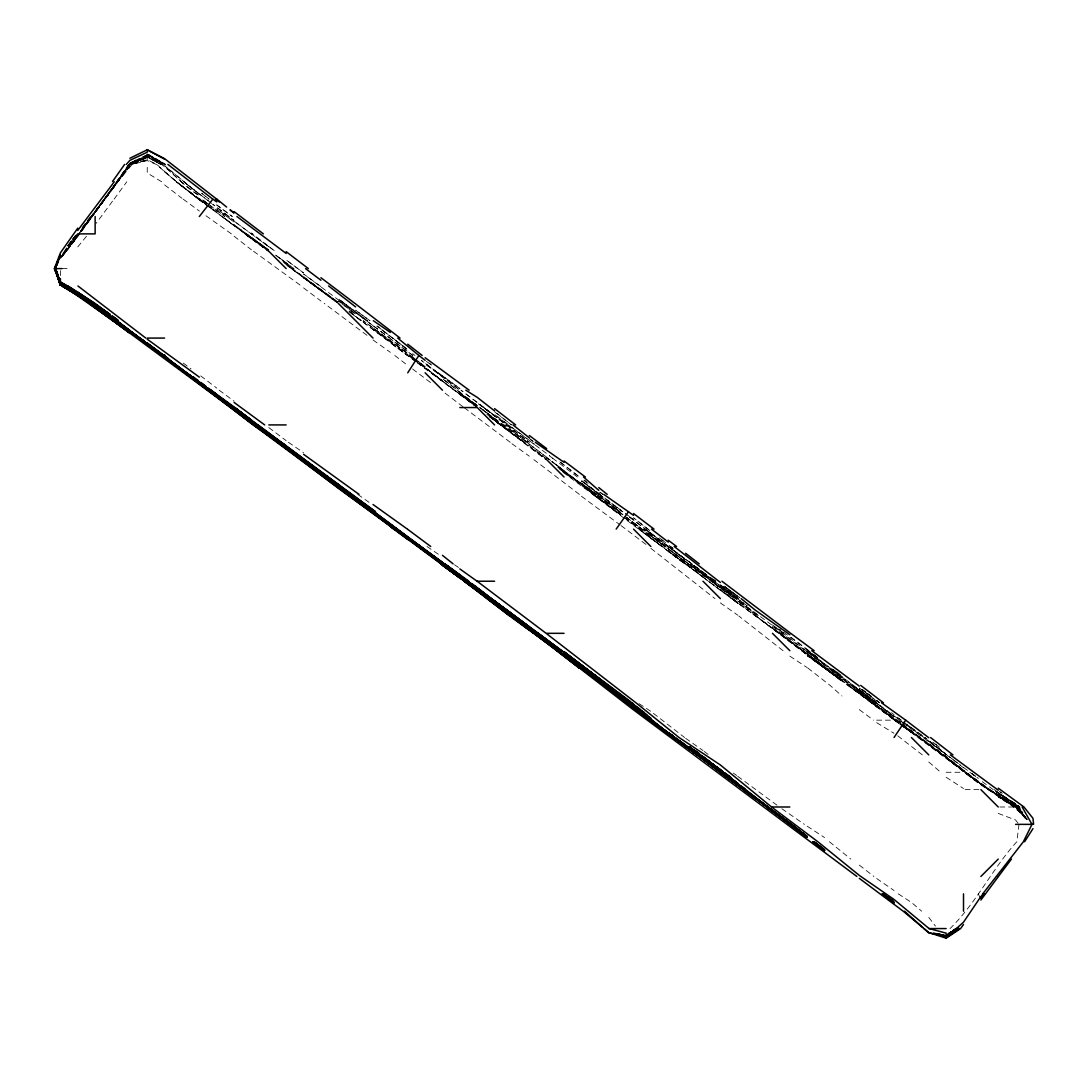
<?xml version="1.0" encoding="UTF-8"?>
<svg xmlns="http://www.w3.org/2000/svg" width="1088" height="1088" viewBox="0 0 1088 1088"><rect width="100%" height="100%" fill="white"/><g stroke="black" fill="none" stroke-linecap="round" stroke-linejoin="round"><path stroke-width="0.75" stroke-dasharray="5 3.75" d="M1019.007 824.364L1016.831 841.731C992.174 868.809 976.439 902.877 950.028 928.567M128.765 164.41L114.24 185.341M208.692 206.666L176.106 181.778L156.822 164.41L147.234 159.65L130.886 164.41L112.499 188.904L130.206 164.41L147.234 157.61L129.866 165.172L93.174 215.138L129.662 164.41L80.77 231.2M112.499 201.198L96.098 223.38M112.499 189.135L129.866 164.478M112.499 189.108L129.866 164.41L147.234 156.305L129.866 164.41L80.934 231.2L112.499 189.067L93.16 215.138M116.457 181.778L128.806 164.41M129.866 164.723L93.31 215.274M92.126 216.512L81.083 231.2L104.91 199.145M112.499 187.721L115.083 184.158M81.777 231.2L92.412 216.512M80.471 231.2L104.149 199.145L78.662 233.879M112.499 187.843L104.992 197.88L115.151 184.198M128.697 165.743L95.132 211.453M91.161 216.512L93.146 213.778L80.131 231.2M114.267 185.395L116.906 181.778M81.056 231.2L95.132 212.038M81.002 231.2L117.83 181.778L132.165 164.41L147.234 160.589L156.25 164.41L181.968 186.538M114.118 199.145L126.793 181.778M77.765 235.579L62.274 256.183L95.132 212.201M105.006 199.145L117.776 181.778M67.66 245.902L75.562 235.212M90.399 216.512L81.654 228.194M62.302 256.387L79.383 233.879M95.132 211.113L102.095 201.81M67.551 245.902L73.549 237.878M77.765 234.845L62.315 254.66M77.411 233.879L65.103 249.914M77.765 235.443L62.234 255.598L77.765 235.498L62.506 255.122L65.81 251.246M62.424 256.265L77.765 236.273M77.765 234.981L62.465 254.959M76.786 235.715L62.22 254.374M66.49 251.246L79.846 233.879M76.772 235.606L62.601 253.776M60.398 258.536L77.765 236.055M77.765 246.908L88.454 233.879M60.398 257.203L65.389 251.246M60.398 257.788L65.878 251.246M62.682 254.986L66.096 251.246M132.763 161.636L129.866 163.173L147.234 154.754L163.921 164.41L147.234 154.754L129.866 163.826L147.234 155.557L162.778 164.41L181.968 182.226M129.866 164.043L147.234 154.918C167.144 165.118 180.268 184.117 199.335 195.854L181.968 182.607M129.866 164.288L147.234 155.557L163.037 164.41L147.234 156.033L129.866 164.166L147.234 157.053L160.983 164.41L147.234 156.835L129.866 164.41L147.234 157.053M67.102 268.614L60.398 268.614L60.398 276.325M355.64 316.608L348.962 311.658L415.766 361.502M876.67 720.161L894.173 720.161L902.129 725.723L894.363 720.161L899.694 723.955M946.138 772.262L963.506 772.262M965.124 789.63L980.873 789.63M999.818 806.997L1015.73 806.997L1026.95 819.4L1015.607 806.902L998.24 796.402L964.879 772.262L988.57 789.63L980.873 784.298M998.24 813.389L1015.607 820.026L1018.15 823.276M148.689 154.646L165.648 164.41M147.234 153.938L165.24 164.41M988.842 789.63L1017.076 806.997L1027.29 819.4L1017.076 806.997L988.38 789.63L964.498 772.262L988.366 789.63L928.771 744.518L989.509 789.63L1015.607 806.412L988.815 789.63L964.172 772.262L941.841 754.895M1015.607 806.031L989.06 789.63L901.598 724.05L944.302 754.895L963.506 770.046L902.115 723.996M998.24 796.402L1015.607 806.915L980.873 783.537M161.636 181.778L147.234 172.978L147.234 164.41M876.67 722.663L894.037 733.285M994.269 789.63L1015.607 804.331L995.71 791.52L1017.851 806.997L1022.815 813.198M946.138 777.254L963.506 788.514M898.239 893.833L911.404 902.387L921.699 911.2M639.023 703.65L650.882 711.389M807.201 826.214L824.568 837.583M1015.607 804.331L995.942 791.248M789.834 656.132L807.201 667.61M454.458 564.754L458.497 567.446M781.878 808.765L804.399 824.364M897.763 735.828L922.338 754.895M426.986 546.489L441.184 556.199M772.466 626.212L841.935 678.11L789.834 638.275L650.882 536.03L664.714 546.489L624.308 515.712L734.468 598.59L710.818 581.223M288.402 442.286L303.538 452.69M231.39 233.879L204.462 214.69M876.67 878.506L894.037 890.501M1019.946 806.997L995.778 791.506M900.32 724.01L946.138 757.357M720.365 587.982L668.263 548.869L687.97 563.856M803.039 650.692L824.568 666.944L772.466 627.586L900.32 723.071L876.67 705.568L898.919 723.058L871.134 702.794M903.448 726.648L911.404 732.197L900.918 724.798M737.732 603.187L731.585 598.59L755.086 615.645L720.365 589.628L802.386 650.692L789.834 641.077M357.762 494.387L371.634 504.125M815.524 656.173L779.906 629.34M900.782 723.044L876.67 705.459L894.037 719.195L876.67 706.493L825.996 668.059M980.873 784.176L946.138 757.969L989.89 789.63L1017.702 806.997L1022.91 813.674M685.63 738.29L702.984 750.53M164.614 171.972L199.335 199.852L268.505 251.246M210.025 207.468L268.342 251.246M253.518 251.246L301.376 285.981M859.302 693.314L848.178 685.426L876.67 706.166L859.302 693.342L871.651 702.794M720.365 602.888L737.732 615.182M430.508 382.527L410.312 367.295M824.65 668.059L841.935 680.503L807.201 655.629L848.572 685.426L894.037 720.052M900.483 723.071L896.39 720.161L900.483 723.112M199.335 199.879L208.692 206.57M210.025 207.509L216.716 212.296M286.171 264.738L336.831 302.342M477.224 405.43L459.843 393.054L477.224 405.552L442.476 378.692L459.843 392.197M479.794 407.551L503.39 424.918L484.5 411.278M720.365 587.058L736.522 598.59L712.164 581.223M373.021 339.959L390.374 352.349M969.775 772.262L978.398 778.423M1016.845 805.229L1019.334 806.997L1022.897 812.342M946.138 757.955L966.035 772.262M980.873 784.04L988.706 789.63L946.138 757.846M426.442 361.406L431.746 365.214M287.463 265.703L320.919 290.333M616.162 509.565L551.67 461.543M702.984 572.329L715.414 581.223L685.63 559.191L691.778 563.856M772.466 624.906L784.19 633.325L775.064 626.756M901.408 721.942L807.201 650.692L876.67 702.794M902.659 722.84L946.138 754.406L924.895 737.528L944.792 752.842M903.543 726.743L911.404 732.374L901 724.853L964.757 772.262C983.865 790.133 1009.786 799.558 1026.678 819.672M286.171 262.983L275.713 255.15L293.964 268.614L275.618 255.15M437.485 372.817L425.122 363.922L459.843 390.143L437.485 372.817L442.476 376.611M530.536 439.661L532.97 441.415M336.94 301.716L320.919 290.183L338.273 302.695M581.427 483.997L595.857 494.387L571.989 477.02L622.989 514.719L616.162 509.578M779.334 633.325L789.834 641.226L755.657 615.958L841.935 681.333L755.086 615.386M462.998 406.79L443.822 392.17M511.958 443.741L529.326 456.212M581.427 496.237L619.806 524.674M598.917 494.387L622.826 511.754M747.075 605.798L690.798 563.856L747.075 605.717M639.513 529.122L737.732 603.255L638.874 529.122L685.63 564.563M824.568 664.319L805.718 650.692M911.404 727.79L923.535 736.549L903.57 722.078L910.098 726.852M904.835 723.942L859.302 689.765L894.037 716.842L852.53 685.426L859.302 690.717M906.154 724.894L928.771 740.982M506.627 424.918L529.326 442.286L477.224 402.914L511.958 428.794L483.466 407.551L494.578 416.092M417.098 362.467L442.476 381.004M598.672 494.387L581.427 480.978L622.486 511.754M720.365 586.282L737.378 598.59M616.148 511.754L560.048 470.043M702.984 577.034L720.365 590.226M859.302 691.478L874.507 702.794L828.634 668.059L876.67 704.888L841.935 678.395M963.506 770.753L900.17 724.01M291.339 268.614L314.935 285.981M702.984 574.396L712.409 581.223L688.894 563.856L758.567 615.958M650.882 538.057L661.898 546.489L625.505 519.33M967.409 770.372L959.684 764.606M982.233 781.66L993.194 789.63M824.568 667.991L807.201 655.384L894.037 719.658M246.459 233.879L268.818 249.982L234.07 224.754L268.818 250.226L251.437 237.524M373.021 327.869L363.188 320.715L407.742 353.573L373.021 327.896L386.825 338.082M303.538 276.542L338.273 302.382L282.173 261.188L303.538 276.95M577.429 477.02L549.236 455.6L554.35 459.653M617.318 507.511L623.152 511.754M477.224 405.552L459.843 392.89L475.878 404.886M523.831 442.286L489.246 416.527L524.117 442.286M817.782 657.614L808.302 650.692L817.782 657.737M1015.607 806.779L1026.406 819.4M429.094 363.12L431.746 365.065M600.154 492.388L602.874 494.387M286.171 264.166L292.237 268.614M527.558 442.286L504.043 424.918L546.679 457.205M459.843 394.386L477.224 407.102L431.487 372.817L477.224 407.198M995.765 791.438L1017.851 806.997L1022.788 813.198L1015.607 805.31L1022.788 813.198M366.982 335.322L324.183 303.348M621.017 525.558L646.19 544.612M341.428 303.348L338.273 301.036L355.64 314.214L342.72 304.327M320.919 290.578L303.538 277.671L338.273 303.348M348.962 311.277L407.402 355.45L390.374 342.829M415.766 361.624L407.347 355.45M417.098 362.603L474.518 405.443M737.732 601.147L757.724 615.958L737.732 600.644L755.086 613.414M733.339 773.065L736.63 775.486M222.142 216.512L234.07 225.869M650.882 533.365L645.184 529.122L685.63 559.504L625.505 513.808M808.982 650.692L789.834 636.412M489.246 416.514L545.822 459.653M1015.607 805.378L1017.81 806.997M807.201 653.956L841.935 679.81M900.742 723.126L894.037 718.121M902.074 724.091L911.404 731.15L902.115 724.159M919.374 737.528L928.771 744.437M183.165 199.145L199.335 211.045M219.164 390.184L234.07 401.173M216.716 204.952L232.342 216.512L216.716 204.925M506.709 424.918L511.958 428.794M720.365 584.746L737.732 597.584L720.365 584.61M616.162 508.64L620.364 511.754L581.427 483.004L616.162 508.64L598.781 495.693M685.63 561.626L712.218 581.223M489.382 416.296L546.679 459.612L529.326 446.529L545.346 458.606M755.997 615.958L772.466 628.143M928.771 743.675L946.138 756.554M510.245 442.286L464.046 407.551M533.188 441.334L529.326 438.382M737.732 596.238L724.363 586.255L739.826 597.815L724.363 586.133M713.252 579.319L715.809 581.223M720.365 585.235L738.371 598.59L737.732 598.101M199.988 199.145L199.335 198.655L206.38 204L176.406 181.778L198.628 199.145M390.374 342.013L373.021 329.256L407.742 354.865M494.578 420.186L523.926 442.286M859.302 709.634L873.487 720.161M534.045 444.162L494.578 414.487L510.87 426.55M535.31 445.101L546.679 453.574M303.538 277.821L337.742 303.348M474.545 405.212L431.487 372.817L442.476 381.222M650.882 548.352L714.925 598.59M584.093 480.42L590.77 485.411M935.449 744.206L939.461 747.198M694.266 565.719L702.984 572.22L685.63 559.3M859.302 690.526L876.67 703.542M549.195 459.653L546.679 457.776L549.141 459.653M570.466 477.02L558.729 468.33L650.882 537.322L623.152 516.637L639.622 529.122M783.061 650.692L738.766 615.958M713.143 579.319L715.686 581.223M832.742 669.038L839.297 673.962M412.978 357.462L390.374 340.843L415.942 359.489M414.324 358.469L425.122 366.547L417.248 360.495M486.839 414.31L500.806 424.918M245.385 233.879L251.437 238.53L222.333 216.512M183.274 363.079L191.053 368.927M268.818 427.611L286.171 440.64M932.77 742.125L936.782 745.144M876.67 701.148L859.302 688.078L879.199 702.794M511.958 427.366L534.548 444.326M268.818 246.582L275.019 251.246L251.437 233.022L252.538 233.879M896.811 720.161L900.782 723.153M206.706 202.898L201.702 199.145L209.209 204.789M207.958 203.837L224.726 216.512L210.46 205.727M479.862 407.551L546.679 458.891M732.523 598.59L737.732 602.507M557.736 467.242L570.942 477.02L557.75 467.242M349.302 310.991L355.64 315.765M207.672 204.966L216.716 211.766M181.968 186.062L206.026 204.19M406.49 348.799L377.019 326.087L407.742 349.942M599.991 494.387L581.427 480.379L616.162 506.654M668.263 546.802L685.63 559.912L628.619 516.514M551.902 461.693L595.122 494.387M579.387 494.387L533.895 459.653M303.538 287.871L320.919 300.995M861.968 689.248L865.98 692.281M867.313 693.287L871.325 696.32M831.722 669.025L841.935 676.75L831.79 669.025M377.019 326.087L390.374 336.206M633.529 522.947L641.675 529.122L626.946 517.847M412.583 353.614L414.95 355.45M616.162 511.374L564.06 471.349L621.833 515.685L598.781 498.005M624.172 518.323L592.824 494.387L598.781 498.97M829.369 841.731L850.789 859.098M200.682 375.904L216.716 388.076M861.968 689.316L865.98 692.376M867.313 693.396L871.325 696.442M953.319 759.75L928.771 741.377L958.365 763.803M954.584 760.73L958.406 763.64M482.582 409.578L494.578 418.717M320.919 286.538L303.538 273.972L338.273 299.771M704.14 751.4L708.723 754.895M859.302 689.765L876.67 702.902M876.67 700.509L879.634 702.794M650.882 533.378L667.95 546.489M737.732 776.302L776.968 805.188M959.643 764.796L963.506 767.774M560.524 462.373L579.55 477.02L558.212 460.564M619.045 511.754L625.627 516.827M511.958 430.739L564.06 470.764L552.323 461.666M500.915 424.918L511.958 433.432M459.843 394.278L477.074 407.551M394.726 355.45L407.742 365.459M164.614 184.906L181.968 198.288M494.578 411.781L511.523 424.918L494.578 411.577M392.768 338.082L406.504 348.745L392.85 338.082M859.302 865.123L873.895 876.466M891.494 712.708L894.037 714.694M876.67 700.359L879.77 702.794M807.84 668.059L830.13 685.426L841.935 695.98M181.968 186.293L198.356 199.145M234.07 236.191L251.437 249.818M780.613 633.325L789.834 640.601M653.358 713.334L684.597 737.528M802.074 650.692L807.201 654.745M946.138 757.67L963.506 771.501M649.89 530.699L633.529 517.806L649.944 530.631M201.77 193.31L209.086 199.145L201.77 193.202M482.351 409.523L494.578 419.397M837.066 671.99L841.935 675.934M928.771 761.981L940.685 772.262M1026.922 819.563L1015.607 807.582L1026.31 819.563M1015.757 806.997L1026.759 819.4M1026.691 819.4L1016.913 806.997L989.291 789.63L1016.79 806.997L1027.181 819.4L1016.967 806.997L1027.29 820.352M928.771 917.402L935.449 926.092M978.357 893.833L980.247 898.498M147.234 154.918L147.234 161.962M117.069 181.778L112.499 188.238L129.771 164.41L117.082 181.778M91.95 216.512L81.328 231.2L91.977 216.512M129.377 164.41L116.838 181.778L129.377 164.41M129.866 165.498L117.681 181.778L131.322 164.41L147.234 160.004L130.995 164.41L129.866 165.498M76.269 235.117L70.407 242.556L76.269 235.117M135.66 160.126L131.322 162.411L135.66 160.126M147.234 156.835L130.342 164.41L147.234 156.862L160.766 164.41L147.234 156.835M228.738 216.512L212.663 204.15L234.07 220.442L228.738 216.512M164.614 163.934L148.689 154.918L164.614 163.866M1014.424 806.997L998.24 796.974L1014.424 806.997M1015.607 803.787L998.24 792.812L1015.607 803.787M1002.238 793.342L999.573 791.642L1002.238 793.356M1015.607 804.63L998.24 793.397L1015.607 804.63M602.97 494.387L599.828 492.17L602.97 494.387M373.021 325.761L338.273 299.853L389.79 338.082L373.021 325.679M412.869 355.45L390.374 338.749L412.869 355.45M251.437 238.694L244.746 233.879L268.546 251.246L251.437 238.694M685.63 563.638L668.263 551.086L702.984 576.613L668.263 550.637L702.984 576.858L685.63 563.638M483.874 407.551L460.958 390.184L494.578 415.48L483.874 407.551M459.843 388.525L438.382 372.817L459.843 388.525M432.018 372.817L415.018 360.155L442.476 380.786L414.351 359.557L431.99 372.817M684.284 558.212L668.263 546.489L684.325 558.321M500.534 424.918L494.578 420.566L500.494 424.918M975.446 776.22L970.02 772.262L975.446 776.247M268.818 246.786L234.07 221.122L268.818 246.786M369.934 320.715L355.64 310.189L369.879 320.715M297.881 268.614L286.171 259.978L303.538 272.857L297.881 268.614M234.07 222.006L216.716 208.882L234.07 222.006M437.947 372.817L421.301 360.386L437.947 372.817M361.175 320.715L356.755 317.451L361.175 320.715M824.568 668.1L807.201 654.949L824.514 668.059M211.317 203.143L183.573 181.778L211.262 203.184M344.474 303.348L338.273 298.751L367.472 320.715L344.447 303.348M413.753 359.217L408.707 355.45L413.753 359.217M684.882 563.856L668.263 551.371L684.882 563.856M1019.85 806.997L1017.729 805.392L1019.823 806.997M413.005 358.51L408.966 355.45L413.005 358.537M665.584 542.667L658.906 537.594L665.584 542.599M901.15 720.161L896.349 716.53L901.15 720.161M665.91 546.489L643.43 529.122L665.91 546.489M586.758 482.161L584.093 480.107L586.758 482.174M672.982 548.434L668.263 544.707L673.078 548.42M633.529 519.738L625.736 513.754L633.529 519.738M511.958 432.698L501.894 424.918L511.958 432.698M199.335 194.303L164.614 165.689L199.335 194.303"/><path stroke-width="1.5" d="M60.398 255.381L54.767 268.614L60.398 285.042L54.958 268.614L60.398 254.823M60.398 278.555L60.398 285.382L54.876 268.614L58.317 260.916L54.89 268.614L60.398 285.042L54.808 268.614L56.209 265.69L55.066 268.614L60.398 282.758L95.132 305.116L162.86 355.45L95.132 305.116L60.398 282.758L54.849 268.614L57.95 261.691M58.371 260.834L54.985 268.614L60.398 284.498L54.808 268.614L59.146 258.454L54.618 268.614L60.398 283.818L92.072 303.348L139.278 338.082M56.318 265.785L54.958 268.614L60.398 285.029L54.958 268.614L58.317 261.161L54.794 268.614M1024.61 841.731L1032.974 828.634M407.742 372.817L418.853 355.45L397.705 338.082M980.873 896.566L963.506 922.189L956.352 928.567M894.037 737.528L905.678 720.161L881.538 702.794M77.765 230.411L114.294 181.778M963.506 924.487L960.622 928.567L946.138 938.21L928.771 932.552L923.943 928.567M112.499 181.533L124.63 164.41M616.162 529.122L628.47 511.754L633.529 515.372M980.873 897.777L983.742 893.833M77.765 228.14L60.398 252.851L54.4 268.614L60.398 282.05L67.32 285.981L60.398 282.037L54.4 268.614L62.043 268.614M980.873 897.328L983.416 893.833M980.873 900.048L998.24 876.738M980.873 897.926L984.001 893.833M998.43 876.466L1011.432 859.098M980.873 897.464L983.606 893.833M982.763 893.833L1023.386 841.731L1031.968 824.364L1022.149 806.997M980.873 896.947L983.212 893.833M199.335 216.512L212.84 199.145L216.716 201.933M126.344 164.41L129.866 160.358L147.234 152.211L147.234 149.79L129.866 158.277M980.873 876.466L998.24 859.098M957.481 928.567L946.138 936.251L928.771 932.878L904.495 911.2M938.237 934.238L946.138 936.251L958.27 928.567L946.138 936.428L938.237 934.116L946.138 936.918L958.827 928.567L946.138 936.673L941.392 934.918M938.237 934.089L946.138 936.809L958.882 928.567M946.138 936.809L958.786 928.567L946.138 936.809L938.237 934.048L946.138 936.278L958.31 928.567M958.038 928.567L946.138 936.061L942.97 935.109L946.138 936.183L958.025 928.567L946.138 936.278L933.504 933.055M947.471 934.551L951.51 931.981L948.804 933.558M942.97 935.245L946.138 936.183L956.882 928.567L946.138 936.333L938.237 933.953M948.831 933.626L951.538 931.94M954.23 930.254L956.937 928.567L946.138 935.857L957.086 928.567L948.872 933.626M946.138 935.666L957.712 928.567M953.251 930.213L956.107 928.567M124.644 327.134L139.713 338.082L116.348 320.715L163.404 355.45L164.614 355.11L164.614 356.361L208.842 390.184L164.614 356.442L320.919 472.396L268.818 434.194M219.382 202.001L215.56 199.145L216.716 198.982L226.63 207.06M215.56 199.145L216.716 199.145L164.614 158.671L147.234 149.79L164.614 159.215M77.765 233.879L95.132 233.879L95.132 216.512M147.234 338.082L164.614 338.082M163.404 355.45L165.036 355.45L164.614 356.361L147.234 343.06L164.084 355.45M459.843 407.551L477.224 407.551L494.578 424.918M268.818 424.918L286.171 424.918M477.224 581.223L494.578 581.223M546.679 633.325L564.06 633.325M646.884 714.789L616.162 691.696L640.206 709.308M772.466 806.997L789.834 806.997M791.425 824.364L807.201 836.876M1015.607 824.364L1032.974 824.364M928.771 928.567L946.138 928.567M63.594 285.981L60.398 284.43L55.447 268.614M54.985 268.614L60.398 283.818L92.426 303.348L112.499 317.642L95.132 305.143L162.52 355.45M95.132 305.81L62.478 285.981L91.664 303.348L162.302 355.45M62.478 285.981L90.998 303.348M62.737 285.981L95.132 306.299L161.758 355.45M69.21 289.476L64.926 286.851L77.765 294.889L66.735 287.762M72.066 291.217L95.132 306.299M66.137 285.981L77.765 293.189M630.482 702.794L633.529 704.698M465.786 390.184L477.224 397.351L494.578 410.924M511.482 615.958L515.957 619.045M65.008 286.892L114.498 319.981L112.499 318.376M77.765 294.617L114.43 320.008L77.765 294.535L91.215 303.348M138.883 338.082L77.765 295.066L95.132 306.204L138.448 337.226M628.47 511.754L603.786 494.387M72.597 291.108L76.473 293.678M90.562 303.348L61.853 285.981L77.765 294.848L95.132 306.53M93.663 302.464L67.891 285.981L94.234 303.348L129.866 330.439M72.597 291.162L76.473 293.746M199.335 377.128L147.234 339.184M564.06 462.332L535.296 442.286M64.75 286.851L112.499 320.348L268.818 435.758L251.437 423.654L164.614 357.218L181.968 370.301M598.781 678.15L491.123 598.59L616.162 690.785M373.347 320.715L390.374 332.425M109.834 314.459L77.765 292.291L109.834 314.35L94.982 303.348M95.132 304.246L109.834 314.35M537.989 633.325L561.068 650.692L537.989 633.325L546.679 639.744M633.529 705.894L607.036 685.426L650.882 718.393L583.29 668.059L564.06 652.623M998.24 790.228L950.327 754.895M359.067 494.387L303.538 454.267M133.756 333.581L124.671 327.189L129.866 330.983M407.742 537.649L442.476 562.401M164.614 357.53L286.171 448.65L234.07 409.89L253.259 424.918L477.224 590.675L464.195 581.223L511.958 617.698L593.463 676.736L541.375 638.166M286.171 446.583L529.326 626.946L512.924 614.489M499.691 606.859L546.679 642.165M425.122 549.984L407.742 537.526L420.118 546.489M303.538 461.366L465.582 581.223L557.573 650.692M713.674 767.067L633.529 706.996L702.984 758.894M320.919 474.273L372.436 511.754L390.374 525.463L366.982 507.756L529.326 630.102L494.578 603.282M348.935 494.387L442.476 562.768L373.021 512.19L442.476 563.856L338.273 488.281L268.818 435.431L301.199 459.653L287.422 449.031M581.794 668.059L606.03 685.426L598.781 679.959M469.173 390.184L425.122 357.694M112.499 316.186L117.64 319.804M441.986 563.856L425.122 550.65L459.843 577.334L407.742 538.356L633.529 707.635M264.67 424.918L234.07 402.41M72.379 290.727L75.072 292.631M140.597 339.116L162.098 355.45L115.042 320.715L129.866 331.636M347.997 494.387L324.727 477.02L418.608 546.489M768.114 806.997L720.365 772.548L685.63 745.742L720.365 771.188L633.529 708.016L599.869 682.026M708.329 762.756L650.882 720.678L656.227 724.608M716.353 768.427L720.365 771.474M121.978 325.38L115.546 320.715M164.614 357.802L234.07 409.183L231.812 407.551M332.928 480.95L164.614 356.551M257.747 424.918L375.537 511.754L323.639 474.069M441.497 563.856L529.326 629.381L511.17 615.958M649.55 718.95L640.206 712.327L649.55 719.168M129.866 331.405L147.234 344.134M303.538 459.231L320.919 472.165L256.754 424.918M338.273 484.459L320.919 472.002M581.427 666.468L564.06 652.814L629.979 702.794L616.162 692.526M583.29 668.059L598.781 679.075M713.674 766.727L649.074 720.161L604.466 685.426L612.272 690.962M674.288 737.528L650.882 720.542L702.984 757.438L737.732 783.605M744.083 789.63L723.806 774.18L789.834 823.643L658.906 726.58M998.24 788.161L1023.971 806.997L1032.974 818.339L1033.6 824.364M112.499 318.77L95.132 305.973L114.335 320.022M140.937 338.98L144.718 341.673M459.843 568.915L477.074 581.223M231.635 407.551L199.335 383.085L286.171 448.066M674.954 737.528L684.298 744.178M673.404 737.528L708.329 762.674M814.164 650.692L790.69 633.325M139.55 338.082L162.656 355.45L139.631 338.082L147.234 343.618M115.246 320.715L129.866 331.201M181.968 369.553L208.597 390.184M286.171 447.114L320.919 472.301L278.555 442.286M320.919 472.151L279.657 442.286M355.64 499.338L442.476 562.972M738.942 785.291L807.201 837.311L790.826 824.364M373.021 504.506L407.402 529.122M164.614 356.796L216.716 395.23M210.814 390.184L216.716 394.522L208.257 388.239L234.07 406.939M254.81 424.918L338.273 486.458L304.885 461.176M511.958 613.741L490.838 598.59M497.134 604.833L442.476 564.59L510.707 615.958M526.646 626.729L523.981 624.811L526.646 626.688M668.263 732.85L673.472 736.59M741.322 786.189L744.913 788.718M743.335 789.63L755.086 798.306L720.27 772.262L789.834 823.113M89.094 303.348L129.866 333.132L112.989 320.715M286.171 448.324L320.919 473.498L251.437 422.144M411.726 540.736L390.374 525.164M581.046 668.059L511.958 616.556L529.326 629.286M674.669 737.528L807.201 837.338L772.466 810.723L789.834 823.344L720.814 772.262L737.732 784.842L723.914 774.207M251.437 422.348L320.919 473.076M625.641 701.774L534.385 633.325L542.98 639.69M494.578 603.146L579.292 668.059L557.11 650.692M725.002 773.187L730.089 776.873M640.206 712.422L649.55 719.195M723.03 772.262L702.984 756.718L789.834 823.82L743.852 789.63M430.726 546.489L407.742 529.38M141.046 338.98L144.758 341.673M95.132 306.041L112.499 318.648M216.716 396.413L301.716 459.653L255.054 424.918M459.843 578.027L440.518 563.856M546.679 642.75L511.958 616.542L596.129 678.871L564.06 655.316M813.81 841.731L824.568 850.666L813.593 841.731M95.132 305.143L112.499 317.805M188.782 374.734L191.42 376.666L188.782 374.802M338.273 487.138L371.892 511.754L324.863 477.02M371.62 511.754L390.374 525.64L373.021 512.23M755.086 797.286L744.573 789.63L767.856 806.997M789.834 823.494L766.727 806.997L772.466 811.254M132.355 332.629L137.319 336.26M234.858 407.551L251.437 420.267L216.716 394.767M95.132 307.7L112.921 320.715M216.716 396.576L231.295 407.551L199.335 383.778L268.818 434.629L208.366 390.184M418.635 546.489L407.742 538.193L459.843 577.429M529.326 629.884L534.031 633.325M720.365 771.147L702.984 758.418L737.732 784.448M744.369 789.63L755.086 797.463M755.086 798.034L767.339 806.997L743.73 789.63M813.334 841.731L824.568 849.946M564.06 460.972L585.412 477.02M546.108 633.325L477.224 581.318M335.607 482.909L407.742 537.254L355.64 498.304M459.843 575.198L444.38 563.856L511.958 613.972M355.64 499.433L338.273 486.363L385.043 521.166M348.31 494.387L355.64 499.569M338.273 487.098L355.64 499.909M546.679 642.219L534.575 633.325L564.06 655.819L557.437 650.692M328.603 285.981L355.64 306.898M390.374 524.348L477.224 588.023M418.2 546.489L395.066 529.122L425.122 551.616M459.843 577.211L441.742 563.856M685.63 746.368L697.218 754.895M320.919 277.712L354.824 303.348M721.942 581.223L789.834 632.645M883.442 702.794L860.717 685.426M546.679 633.746L635.963 702.794L679.062 737.528L720.365 764.959L771.528 806.997L817.822 841.731L859.302 875.391L894.037 899.45L929.07 928.567L946.138 933.137L946.138 938.21M468.792 581.223L444.802 563.856L459.843 575.022M371.892 511.754L355.64 499.759L372.055 511.754M725.138 773.187L731.435 777.838M465.256 581.223L477.224 590.05M488.757 598.59L511.958 615.74M772.466 810.166L789.834 823.018M608.586 688.391L637.527 710.287M199.335 383.398L164.614 357.326L199.335 383.738L185.028 372.817M216.716 396.114L234.07 409.034M277.426 441.374L270.042 435.894L278.528 442.286L251.437 421.614L268.818 435.023M622.798 698.863L626.783 701.814M767.611 806.997L772.466 810.601M695.776 751.128L699.584 753.957M489.165 598.59L491.871 600.603M231.486 407.551L216.716 396.195L234.07 409.455M390.374 525.898L373.021 512.693L394.713 529.122M597.448 679.986L581.427 668.018M633.529 513.509L654.038 529.122M668.263 540.233L676.627 546.489M303.538 458.986L234.682 407.551L251.437 420.267M720.365 770.141L699.978 754.895L720.365 770.304M234.07 407.837L256.931 424.918L234.07 407.714L251.437 420.961M279.915 442.286L268.818 433.99L286.171 446.882M303.538 460.333L325.91 477.02M359.557 502.003L364.766 505.906M367.377 507.851L372.586 511.754M608.641 688.242L613.646 691.982M627.422 702.794L633.529 708.234L616.162 694.307L633.529 707.336M813.375 841.731L824.568 850.095M887.332 896.852L892.69 900.878L887.414 896.838L890.052 898.783M859.302 878.356L903.217 911.2L922.692 927.479M230.071 209.998L234.07 212.99L230.357 210.025M668.263 732.714L673.39 736.562L650.882 719.889M506.614 611.619L509.279 613.646M813.892 841.731L824.568 849.714M511.958 616.624L529.326 629.612M393.802 529.122L390.374 526.497L407.742 539.539M529.326 435.486L546.679 448.623M668.263 733.217L630.999 702.794L564.06 651.78L598.781 678.545L581.427 664.877M617.494 691.791L630.822 701.787M716.353 769.08L737.732 784.992L716.353 768.754M192.97 376.652L198.07 380.474M407.742 538.247L425.122 551.33M395.026 529.122L407.742 538.669L366.982 507.851M487.138 598.59L509.701 615.958M194.058 378.774L196.697 380.759M263.391 233.879L234.07 211.575M212.84 199.145L167.892 164.41M772.466 811.131L807.201 837.434M812.899 841.731L824.568 850.517L813.035 841.731M373.021 512.462L390.374 525.64M305.565 268.614L320.919 280.242M699.339 753.957L695.599 751.128L699.285 753.957M887.441 896.838L892.718 900.837M511.958 614.312L472.41 583.97M112.499 318.131L115.926 320.715M161.609 355.45L138.72 338.082M811.757 650.692L859.302 686.093M702.984 756.5L709.675 761.573M716.353 766.646L722.609 771.406L689.452 746.912L698.414 753.902M564.06 651.807L581.427 664.999M814.15 841.731L823.262 848.654M952.993 754.895L930.566 737.528M286.171 251.654L308.394 268.614M891.589 900.361L894.037 902.251M772.466 810.682L807.201 837.27M758.812 800.374L765.014 805.106M688.187 747.089L698.414 754.895M711.008 764.347L713.674 766.387M672.275 735.488L669.596 733.434L672.207 735.488M685.63 745.756L697.598 754.895M856.868 876.466L633.529 709.893L558.266 651.63M905.678 720.161L928.771 737.718M236.898 216.512L286.171 253.463M791.194 824.364L807.201 836.604L791.629 824.364M689.534 746.871L697.435 752.882M689.452 747.089L720.365 769.869L700.06 754.895M511.958 615.958L514.624 617.998M523.981 625.165L526.646 627.218M164.614 357.218L181.968 370.518M685.63 745.946L697.286 754.895M77.955 285.981L145.778 338.082M494.578 408.626L515.658 424.918M891.589 900.429L894.037 902.306M599.923 681.918L616.162 694.579L580.693 668.059M554.486 647.686L557.083 649.686M186.524 372.817L199.335 382.677M651.508 529.122L668.263 542.082M881.892 893.833L894.037 903.217M359.421 502.003L364.453 505.906M685.63 553.289L699.244 563.856M373.021 511.754L390.374 525.232M168.613 358.958L164.614 355.844L168.613 358.958M407.742 344.202L422.171 355.45M418.853 355.45L425.122 360.318M741.241 786.896L743.58 788.718M477.224 587.914L490.946 598.59M720.365 582.447L674.179 546.489M355.64 303.96L400.085 338.082M632.155 702.794L633.529 703.868M359.448 501.799L363.202 504.791M791.479 824.364L807.201 836.713M512.965 424.918L529.326 437.825M681.618 742.791L684.298 744.899M618.569 696.116L627.014 702.794M477.224 590.58L487.329 598.59M604.466 685.426L626.851 702.794L618.542 696.116M359.421 501.745L361.937 503.758M442.476 555.342L453.084 563.856M618.664 695.735L626.171 701.787M789.834 634.726L755.086 609.987L741.118 598.59M598.781 487.56L607.213 494.387M550.242 644.926L557.342 650.692M532.726 631.448L534.997 633.325M583.549 477.02L598.781 490.375M980.873 789.63L998.24 806.997M911.404 737.528L928.771 754.895M772.466 633.325L789.834 650.692M702.984 581.223L720.365 598.59M633.529 529.122L650.882 546.489M546.679 459.653L564.06 477.02M425.122 372.817L442.476 390.184M338.273 303.348L373.021 338.082M268.818 251.246L286.171 268.614M60.398 282.037L55.08 268.614L60.398 282.39L93.446 303.348L60.398 282.39L55.243 268.614M55.597 268.614L60.398 284.077L55.678 268.614M60.398 283.791L56.78 271.646L60.398 283.886M963.506 893.833L963.506 911.2M984.082 893.833L980.873 898.103L984.096 893.833M959.303 928.567L946.138 937.584L959.344 928.567M644.205 712.572L633.529 705.378L644.205 712.64M637.527 710.437L633.529 707.594L637.527 710.491M129.866 332.697L95.132 307.251L129.866 332.697M459.843 575.457L443.945 563.856L477.224 588.758L459.843 575.457M459.843 577.823L442.476 565.162L459.843 577.891M744.79 789.63L738.902 785.305L744.79 789.63M286.171 445.998L281.139 442.286L286.171 446.053M805.936 835.611L802.142 832.796L805.936 835.611M733.734 781.184L728.402 777.226L733.734 781.184M737.732 783.374L722.854 772.262L737.732 783.374M626.688 701.814L622.73 698.863L626.688 701.801M581.468 668.059L598.781 681.17L581.427 668.073M118.279 320.715L112.499 316.377L118.279 320.715M573.403 661.572L570.738 659.546L573.403 661.586M604.874 685.426L600.005 681.741L604.792 685.426M887.917 897.573L883.021 893.833L887.917 897.573M605.118 685.426L600.059 681.564L605.132 685.426M594.932 677.878L587.207 671.99L594.918 677.878M205.714 386.294L200.614 382.405L205.686 386.294M888.026 897.546L883.211 893.833L888.012 897.6M268.818 435.526L255.122 424.918L268.818 435.486M699.666 754.895L689.452 746.966L699.666 754.895M697.49 754.895L685.63 745.688L697.476 754.895M616.162 694.729L608.79 688.527L616.162 694.729"/></g></svg>
